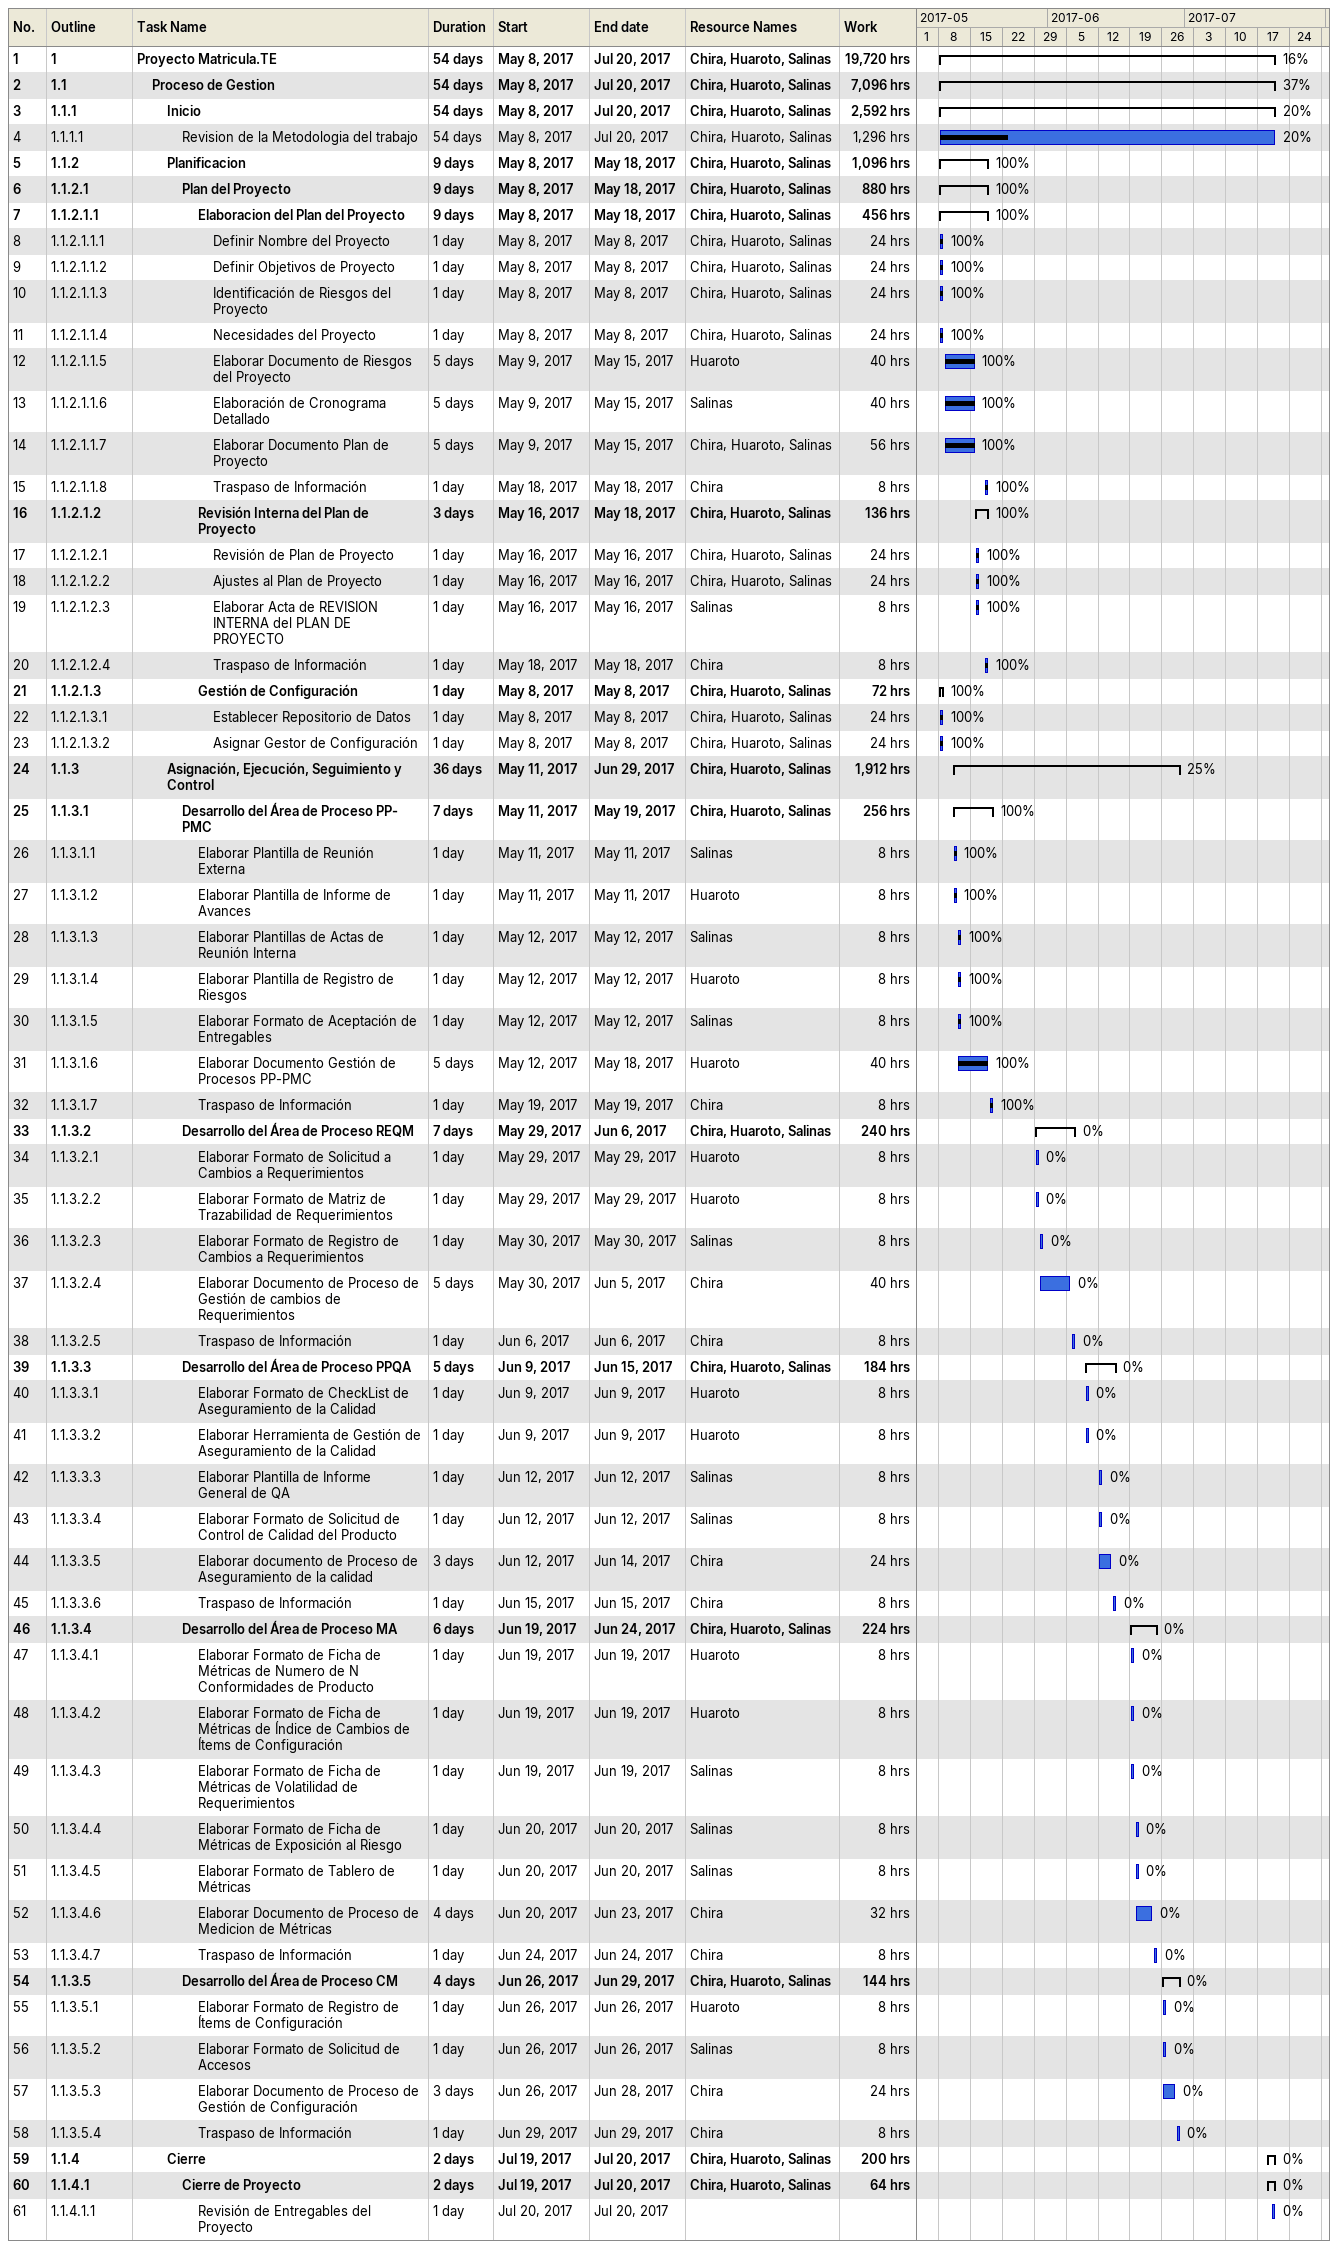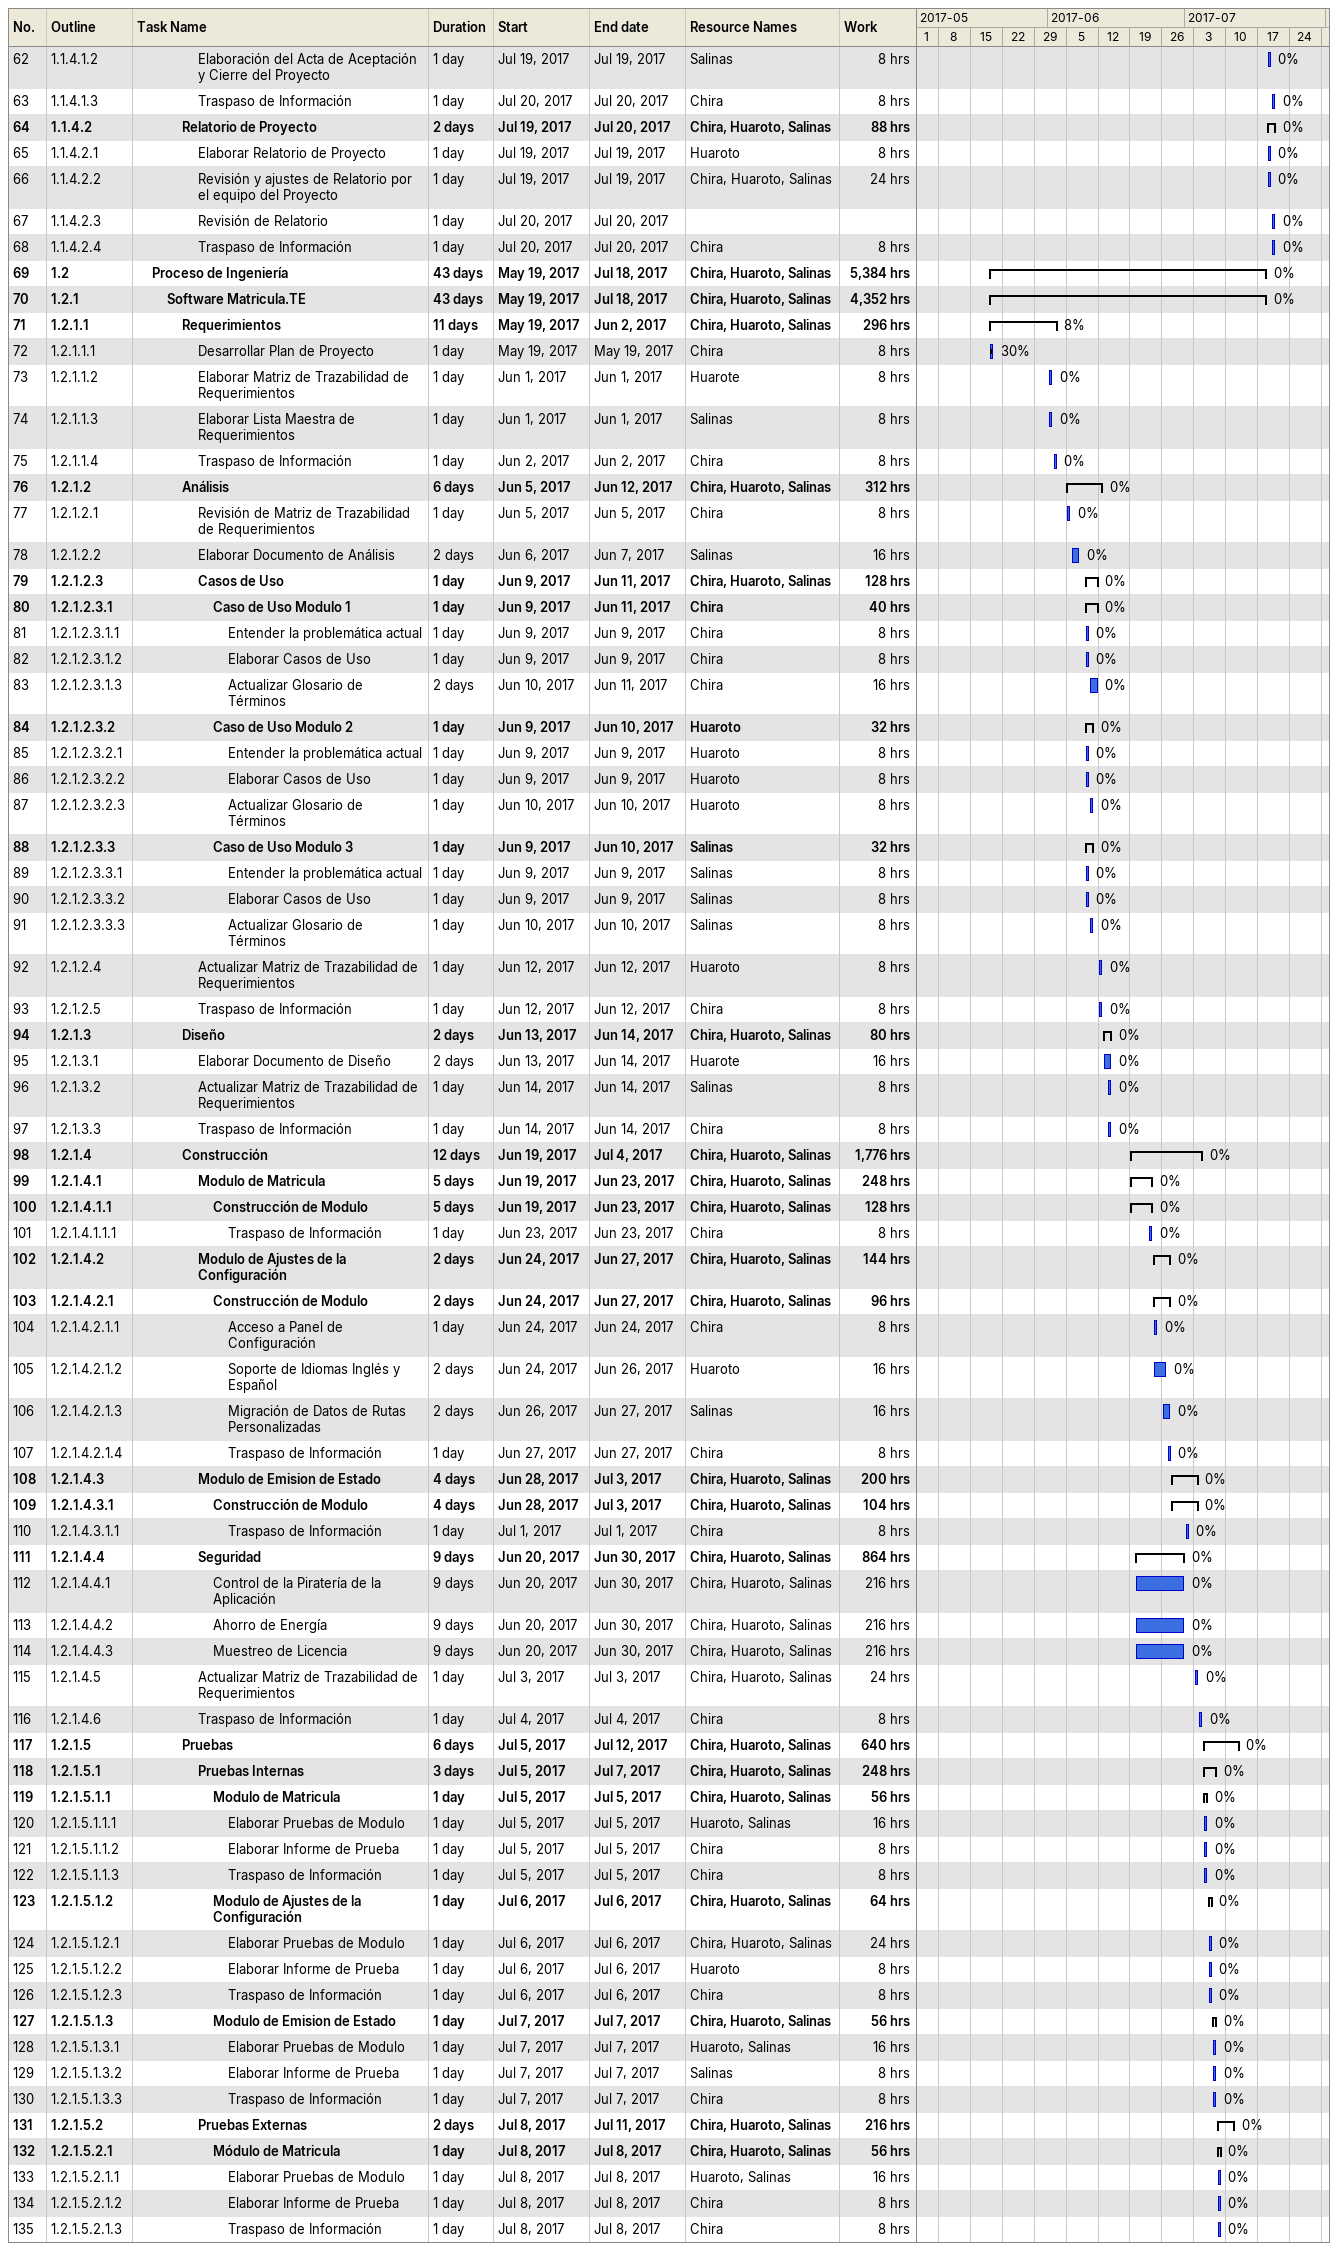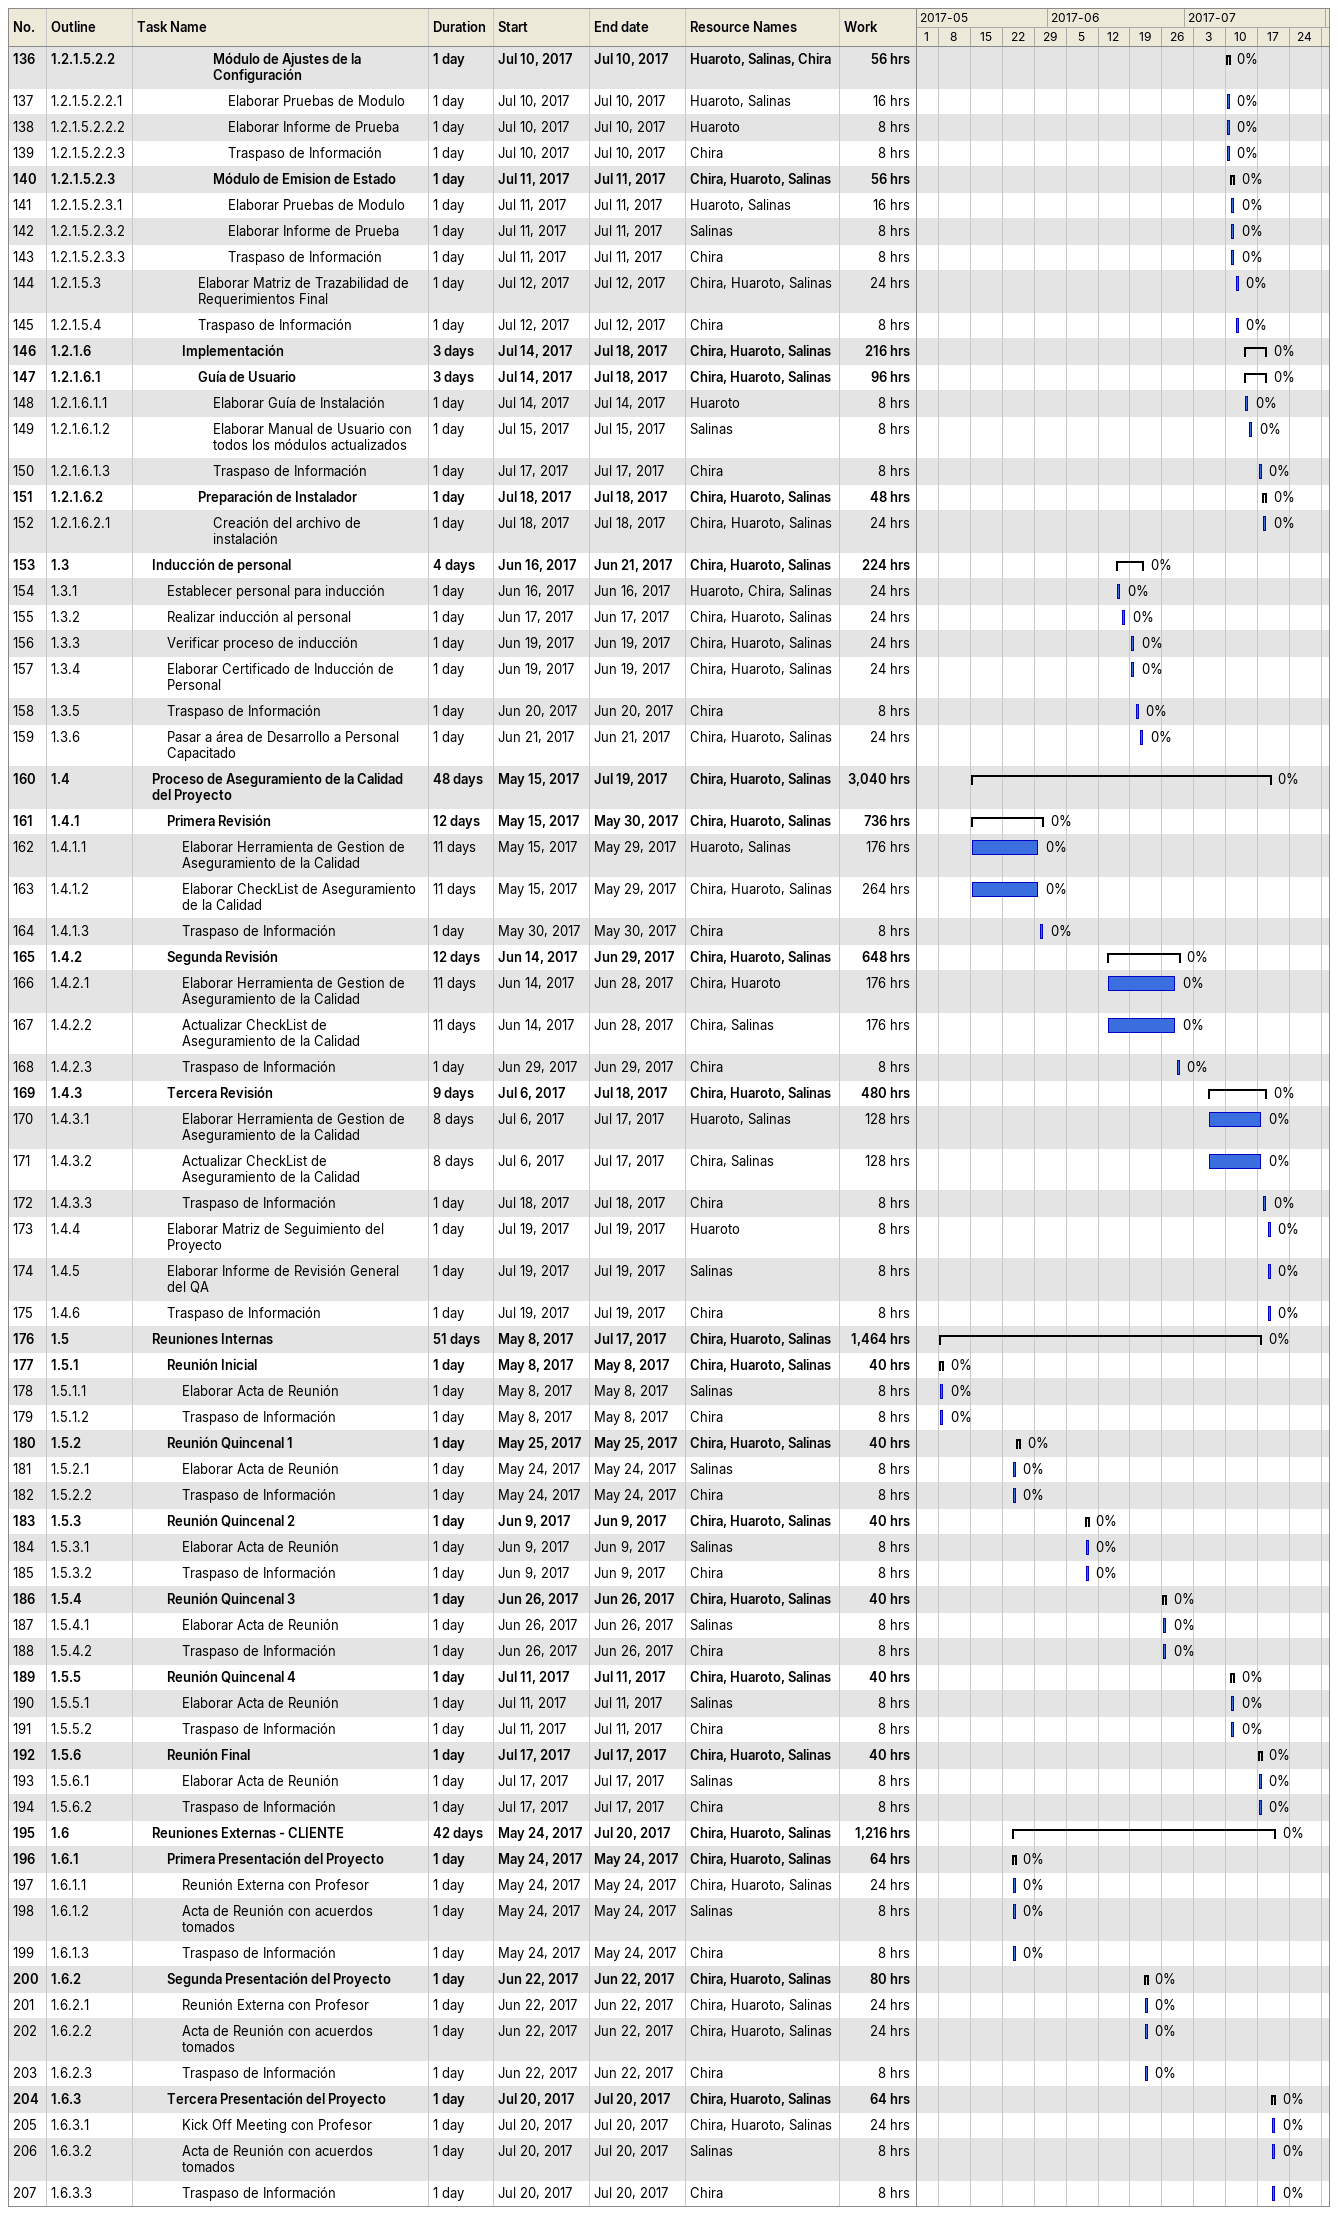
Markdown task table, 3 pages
| ID | WBS | Task | Duration | Start | Finish | Resources | % complete | Work (h) |
|---|---|---|---|---|---|---|---|---|
| 1 | 1 | **Proyecto Matricula.TE** | 54d | 2017-05-08 | 2017-07-20 | Chira, Huaroto, Salinas | 16 | 19720 |
| 2 | 1.1 | **Proceso de Gestion** | 54d | 2017-05-08 | 2017-07-20 | Chira, Huaroto, Salinas | 37 | 7096 |
| 3 | 1.1.1 | **Inicio** | 54d | 2017-05-08 | 2017-07-20 | Chira, Huaroto, Salinas | 20 | 2592 |
| 4 | 1.1.1.1 | Revision de la Metodologia del trabajo | 54d | 2017-05-08 | 2017-07-20 | Chira, Huaroto, Salinas | 20 | 1296 |
| 5 | 1.1.2 | **Planificacion** | 9d | 2017-05-08 | 2017-05-18 | Chira, Huaroto, Salinas | 100 | 1096 |
| 6 | 1.1.2.1 | **Plan del Proyecto** | 9d | 2017-05-08 | 2017-05-18 | Chira, Huaroto, Salinas | 100 | 880 |
| 7 | 1.1.2.1.1 | **Elaboracion del Plan del Proyecto** | 9d | 2017-05-08 | 2017-05-18 | Chira, Huaroto, Salinas | 100 | 456 |
| 8 | 1.1.2.1.1.1 | Definir Nombre del Proyecto | 1d | 2017-05-08 | 2017-05-08 | Chira, Huaroto, Salinas | 100 | 24 |
| 9 | 1.1.2.1.1.2 | Definir Objetivos de Proyecto | 1d | 2017-05-08 | 2017-05-08 | Chira, Huaroto, Salinas | 100 | 24 |
| 10 | 1.1.2.1.1.3 | Identificación de Riesgos del Proyecto | 1d | 2017-05-08 | 2017-05-08 | Chira, Huaroto, Salinas | 100 | 24 |
| 11 | 1.1.2.1.1.4 | Necesidades del Proyecto | 1d | 2017-05-08 | 2017-05-08 | Chira, Huaroto, Salinas | 100 | 24 |
| 12 | 1.1.2.1.1.5 | Elaborar Documento de Riesgos del Proyecto | 5d | 2017-05-09 | 2017-05-15 | Huaroto | 100 | 40 |
| 13 | 1.1.2.1.1.6 | Elaboración de Cronograma Detallado | 5d | 2017-05-09 | 2017-05-15 | Salinas | 100 | 40 |
| 14 | 1.1.2.1.1.7 | Elaborar Documento Plan de Proyecto | 5d | 2017-05-09 | 2017-05-15 | Chira, Huaroto, Salinas | 100 | 56 |
| 15 | 1.1.2.1.1.8 | Traspaso de Información | 1d | 2017-05-18 | 2017-05-18 | Chira | 100 | 8 |
| 16 | 1.1.2.1.2 | **Revisión Interna del Plan de Proyecto** | 3d | 2017-05-16 | 2017-05-18 | Chira, Huaroto, Salinas | 100 | 136 |
| 17 | 1.1.2.1.2.1 | Revisión de Plan de Proyecto | 1d | 2017-05-16 | 2017-05-16 | Chira, Huaroto, Salinas | 100 | 24 |
| 18 | 1.1.2.1.2.2 | Ajustes al Plan de Proyecto | 1d | 2017-05-16 | 2017-05-16 | Chira, Huaroto, Salinas | 100 | 24 |
| 19 | 1.1.2.1.2.3 | Elaborar Acta de REVISION INTERNA del PLAN DE PROYECTO | 1d | 2017-05-16 | 2017-05-16 | Salinas | 100 | 8 |
| 20 | 1.1.2.1.2.4 | Traspaso de Información | 1d | 2017-05-18 | 2017-05-18 | Chira | 100 | 8 |
| 21 | 1.1.2.1.3 | **Gestión de Configuración** | 1d | 2017-05-08 | 2017-05-08 | Chira, Huaroto, Salinas | 100 | 72 |
| 22 | 1.1.2.1.3.1 | Establecer Repositorio de Datos | 1d | 2017-05-08 | 2017-05-08 | Chira, Huaroto, Salinas | 100 | 24 |
| 23 | 1.1.2.1.3.2 | Asignar Gestor de Configuración | 1d | 2017-05-08 | 2017-05-08 | Chira, Huaroto, Salinas | 100 | 24 |
| 24 | 1.1.3 | **Asignación, Ejecución, Seguimiento y Control** | 36d | 2017-05-11 | 2017-06-29 | Chira, Huaroto, Salinas | 25 | 1912 |
| 25 | 1.1.3.1 | **Desarrollo del Área de Proceso PP- PMC** | 7d | 2017-05-11 | 2017-05-19 | Chira, Huaroto, Salinas | 100 | 256 |
| 26 | 1.1.3.1.1 | Elaborar Plantilla de Reunión Externa | 1d | 2017-05-11 | 2017-05-11 | Salinas | 100 | 8 |
| 27 | 1.1.3.1.2 | Elaborar Plantilla de Informe de Avances | 1d | 2017-05-11 | 2017-05-11 | Huaroto | 100 | 8 |
| 28 | 1.1.3.1.3 | Elaborar Plantillas de Actas de Reunión Interna | 1d | 2017-05-12 | 2017-05-12 | Salinas | 100 | 8 |
| 29 | 1.1.3.1.4 | Elaborar Plantilla de Registro de Riesgos | 1d | 2017-05-12 | 2017-05-12 | Huaroto | 100 | 8 |
| 30 | 1.1.3.1.5 | Elaborar Formato de Aceptación de Entregables | 1d | 2017-05-12 | 2017-05-12 | Salinas | 100 | 8 |
| 31 | 1.1.3.1.6 | Elaborar Documento Gestión de Procesos PP-PMC | 5d | 2017-05-12 | 2017-05-18 | Huaroto | 100 | 40 |
| 32 | 1.1.3.1.7 | Traspaso de Información | 1d | 2017-05-19 | 2017-05-19 | Chira | 100 | 8 |
| 33 | 1.1.3.2 | **Desarrollo del Área de Proceso REQM** | 7d | 2017-05-29 | 2017-06-06 | Chira, Huaroto, Salinas | 0 | 240 |
| 34 | 1.1.3.2.1 | Elaborar Formato de Solicitud a Cambios a Requerimientos | 1d | 2017-05-29 | 2017-05-29 | Huaroto | 0 | 8 |
| 35 | 1.1.3.2.2 | Elaborar Formato de Matriz de Trazabilidad de Requerimientos | 1d | 2017-05-29 | 2017-05-29 | Huaroto | 0 | 8 |
| 36 | 1.1.3.2.3 | Elaborar Formato de Registro de Cambios a Requerimientos | 1d | 2017-05-30 | 2017-05-30 | Salinas | 0 | 8 |
| 37 | 1.1.3.2.4 | Elaborar Documento de Proceso de Gestión de cambios de Requerimientos | 5d | 2017-05-30 | 2017-06-05 | Chira | 0 | 40 |
| 38 | 1.1.3.2.5 | Traspaso de Información | 1d | 2017-06-06 | 2017-06-06 | Chira | 0 | 8 |
| 39 | 1.1.3.3 | **Desarrollo del Área de Proceso PPQA** | 5d | 2017-06-09 | 2017-06-15 | Chira, Huaroto, Salinas | 0 | 184 |
| 40 | 1.1.3.3.1 | Elaborar Formato de CheckList de Aseguramiento de la Calidad | 1d | 2017-06-09 | 2017-06-09 | Huaroto | 0 | 8 |
| 41 | 1.1.3.3.2 | Elaborar Herramienta de Gestión de Aseguramiento de la Calidad | 1d | 2017-06-09 | 2017-06-09 | Huaroto | 0 | 8 |
| 42 | 1.1.3.3.3 | Elaborar Plantilla de Informe General de QA | 1d | 2017-06-12 | 2017-06-12 | Salinas | 0 | 8 |
| 43 | 1.1.3.3.4 | Elaborar Formato de Solicitud de Control de Calidad del Producto | 1d | 2017-06-12 | 2017-06-12 | Salinas | 0 | 8 |
| 44 | 1.1.3.3.5 | Elaborar documento de Proceso de Aseguramiento de la calidad | 3d | 2017-06-12 | 2017-06-14 | Chira | 0 | 24 |
| 45 | 1.1.3.3.6 | Traspaso de Información | 1d | 2017-06-15 | 2017-06-15 | Chira | 0 | 8 |
| 46 | 1.1.3.4 | **Desarrollo del Área de Proceso MA** | 6d | 2017-06-19 | 2017-06-24 | Chira, Huaroto, Salinas | 0 | 224 |
| 47 | 1.1.3.4.1 | Elaborar Formato de Ficha de Métricas de Numero de N Conformidades de Producto | 1d | 2017-06-19 | 2017-06-19 | Huaroto | 0 | 8 |
| 48 | 1.1.3.4.2 | Elaborar Formato de Ficha de Métricas de Índice de Cambios de Ítems de Configuración | 1d | 2017-06-19 | 2017-06-19 | Huaroto | 0 | 8 |
| 49 | 1.1.3.4.3 | Elaborar Formato de Ficha de Métricas de Volatilidad de Requerimientos | 1d | 2017-06-19 | 2017-06-19 | Salinas | 0 | 8 |
| 50 | 1.1.3.4.4 | Elaborar Formato de Ficha de Métricas de Exposición al Riesgo | 1d | 2017-06-20 | 2017-06-20 | Salinas | 0 | 8 |
| 51 | 1.1.3.4.5 | Elaborar Formato de Tablero de Métricas | 1d | 2017-06-20 | 2017-06-20 | Salinas | 0 | 8 |
| 52 | 1.1.3.4.6 | Elaborar Documento de Proceso de Medicion de Métricas | 4d | 2017-06-20 | 2017-06-23 | Chira | 0 | 32 |
| 53 | 1.1.3.4.7 | Traspaso de Información | 1d | 2017-06-24 | 2017-06-24 | Chira | 0 | 8 |
| 54 | 1.1.3.5 | **Desarrollo del Área de Proceso CM** | 4d | 2017-06-26 | 2017-06-29 | Chira, Huaroto, Salinas | 0 | 144 |
| 55 | 1.1.3.5.1 | Elaborar Formato de Registro de Ítems de Configuración | 1d | 2017-06-26 | 2017-06-26 | Huaroto | 0 | 8 |
| 56 | 1.1.3.5.2 | Elaborar Formato de Solicitud de Accesos | 1d | 2017-06-26 | 2017-06-26 | Salinas | 0 | 8 |
| 57 | 1.1.3.5.3 | Elaborar Documento de Proceso de Gestión de Configuración | 3d | 2017-06-26 | 2017-06-28 | Chira | 0 | 24 |
| 58 | 1.1.3.5.4 | Traspaso de Información | 1d | 2017-06-29 | 2017-06-29 | Chira | 0 | 8 |
| 59 | 1.1.4 | **Cierre** | 2d | 2017-07-19 | 2017-07-20 | Chira, Huaroto, Salinas | 0 | 200 |
| 60 | 1.1.4.1 | **Cierre de Proyecto** | 2d | 2017-07-19 | 2017-07-20 | Chira, Huaroto, Salinas | 0 | 64 |
| 61 | 1.1.4.1.1 | Revisión de Entregables del Proyecto | 1d | 2017-07-20 | 2017-07-20 |  | 0 |  |
| 62 | 1.1.4.1.2 | Elaboración del Acta de Aceptación y Cierre del Proyecto | 1d | 2017-07-19 | 2017-07-19 | Salinas | 0 | 8 |
| 63 | 1.1.4.1.3 | Traspaso de Información | 1d | 2017-07-20 | 2017-07-20 | Chira | 0 | 8 |
| 64 | 1.1.4.2 | **Relatorio de Proyecto** | 2d | 2017-07-19 | 2017-07-20 | Chira, Huaroto, Salinas | 0 | 88 |
| 65 | 1.1.4.2.1 | Elaborar Relatorio de Proyecto | 1d | 2017-07-19 | 2017-07-19 | Huaroto | 0 | 8 |
| 66 | 1.1.4.2.2 | Revisión y ajustes de Relatorio por el equipo del Proyecto | 1d | 2017-07-19 | 2017-07-19 | Chira, Huaroto, Salinas | 0 | 24 |
| 67 | 1.1.4.2.3 | Revisión de Relatorio | 1d | 2017-07-20 | 2017-07-20 |  | 0 |  |
| 68 | 1.1.4.2.4 | Traspaso de Información | 1d | 2017-07-20 | 2017-07-20 | Chira | 0 | 8 |
| 69 | 1.2 | **Proceso de Ingeniería** | 43d | 2017-05-19 | 2017-07-18 | Chira, Huaroto, Salinas | 0 | 5384 |
| 70 | 1.2.1 | **Software Matricula.TE** | 43d | 2017-05-19 | 2017-07-18 | Chira, Huaroto, Salinas | 0 | 4352 |
| 71 | 1.2.1.1 | **Requerimientos** | 11d | 2017-05-19 | 2017-06-02 | Chira, Huaroto, Salinas | 8 | 296 |
| 72 | 1.2.1.1.1 | Desarrollar Plan de Proyecto | 1d | 2017-05-19 | 2017-05-19 | Chira | 30 | 8 |
| 73 | 1.2.1.1.2 | Elaborar Matriz de Trazabilidad de Requerimientos | 1d | 2017-06-01 | 2017-06-01 | Huarote | 0 | 8 |
| 74 | 1.2.1.1.3 | Elaborar Lista Maestra de Requerimientos | 1d | 2017-06-01 | 2017-06-01 | Salinas | 0 | 8 |
| 75 | 1.2.1.1.4 | Traspaso de Información | 1d | 2017-06-02 | 2017-06-02 | Chira | 0 | 8 |
| 76 | 1.2.1.2 | **Análisis** | 6d | 2017-06-05 | 2017-06-12 | Chira, Huaroto, Salinas | 0 | 312 |
| 77 | 1.2.1.2.1 | Revisión de Matriz de Trazabilidad de Requerimientos | 1d | 2017-06-05 | 2017-06-05 | Chira | 0 | 8 |
| 78 | 1.2.1.2.2 | Elaborar Documento de Análisis | 2d | 2017-06-06 | 2017-06-07 | Salinas | 0 | 16 |
| 79 | 1.2.1.2.3 | **Casos de Uso** | 1d | 2017-06-09 | 2017-06-11 | Chira, Huaroto, Salinas | 0 | 128 |
| 80 | 1.2.1.2.3.1 | **Caso de Uso Modulo 1** | 1d | 2017-06-09 | 2017-06-11 | Chira | 0 | 40 |
| 81 | 1.2.1.2.3.1.1 | Entender la problemática actual | 1d | 2017-06-09 | 2017-06-09 | Chira | 0 | 8 |
| 82 | 1.2.1.2.3.1.2 | Elaborar Casos de Uso | 1d | 2017-06-09 | 2017-06-09 | Chira | 0 | 8 |
| 83 | 1.2.1.2.3.1.3 | Actualizar Glosario de Términos | 2d | 2017-06-10 | 2017-06-11 | Chira | 0 | 16 |
| 84 | 1.2.1.2.3.2 | **Caso de Uso Modulo 2** | 1d | 2017-06-09 | 2017-06-10 | Huaroto | 0 | 32 |
| 85 | 1.2.1.2.3.2.1 | Entender la problemática actual | 1d | 2017-06-09 | 2017-06-09 | Huaroto | 0 | 8 |
| 86 | 1.2.1.2.3.2.2 | Elaborar Casos de Uso | 1d | 2017-06-09 | 2017-06-09 | Huaroto | 0 | 8 |
| 87 | 1.2.1.2.3.2.3 | Actualizar Glosario de Términos | 1d | 2017-06-10 | 2017-06-10 | Huaroto | 0 | 8 |
| 88 | 1.2.1.2.3.3 | **Caso de Uso Modulo 3** | 1d | 2017-06-09 | 2017-06-10 | Salinas | 0 | 32 |
| 89 | 1.2.1.2.3.3.1 | Entender la problemática actual | 1d | 2017-06-09 | 2017-06-09 | Salinas | 0 | 8 |
| 90 | 1.2.1.2.3.3.2 | Elaborar Casos de Uso | 1d | 2017-06-09 | 2017-06-09 | Salinas | 0 | 8 |
| 91 | 1.2.1.2.3.3.3 | Actualizar Glosario de Términos | 1d | 2017-06-10 | 2017-06-10 | Salinas | 0 | 8 |
| 92 | 1.2.1.2.4 | Actualizar Matriz de Trazabilidad de Requerimientos | 1d | 2017-06-12 | 2017-06-12 | Huaroto | 0 | 8 |
| 93 | 1.2.1.2.5 | Traspaso de Información | 1d | 2017-06-12 | 2017-06-12 | Chira | 0 | 8 |
| 94 | 1.2.1.3 | **Diseño** | 2d | 2017-06-13 | 2017-06-14 | Chira, Huaroto, Salinas | 0 | 80 |
| 95 | 1.2.1.3.1 | Elaborar Documento de Diseño | 2d | 2017-06-13 | 2017-06-14 | Huarote | 0 | 16 |
| 96 | 1.2.1.3.2 | Actualizar Matriz de Trazabilidad de Requerimientos | 1d | 2017-06-14 | 2017-06-14 | Salinas | 0 | 8 |
| 97 | 1.2.1.3.3 | Traspaso de Información | 1d | 2017-06-14 | 2017-06-14 | Chira | 0 | 8 |
| 98 | 1.2.1.4 | **Construcción** | 12d | 2017-06-19 | 2017-07-04 | Chira, Huaroto, Salinas | 0 | 1776 |
| 99 | 1.2.1.4.1 | **Modulo de Matricula** | 5d | 2017-06-19 | 2017-06-23 | Chira, Huaroto, Salinas | 0 | 248 |
| 100 | 1.2.1.4.1.1 | **Construcción de Modulo** | 5d | 2017-06-19 | 2017-06-23 | Chira, Huaroto, Salinas | 0 | 128 |
| 101 | 1.2.1.4.1.1.1 | Traspaso de Información | 1d | 2017-06-23 | 2017-06-23 | Chira | 0 | 8 |
| 102 | 1.2.1.4.2 | **Modulo de Ajustes de la Configuración** | 2d | 2017-06-24 | 2017-06-27 | Chira, Huaroto, Salinas | 0 | 144 |
| 103 | 1.2.1.4.2.1 | **Construcción de Modulo** | 2d | 2017-06-24 | 2017-06-27 | Chira, Huaroto, Salinas | 0 | 96 |
| 104 | 1.2.1.4.2.1.1 | Acceso a Panel de Configuración | 1d | 2017-06-24 | 2017-06-24 | Chira | 0 | 8 |
| 105 | 1.2.1.4.2.1.2 | Soporte de Idiomas Inglés y Español | 2d | 2017-06-24 | 2017-06-26 | Huaroto | 0 | 16 |
| 106 | 1.2.1.4.2.1.3 | Migración de Datos de Rutas Personalizadas | 2d | 2017-06-26 | 2017-06-27 | Salinas | 0 | 16 |
| 107 | 1.2.1.4.2.1.4 | Traspaso de Información | 1d | 2017-06-27 | 2017-06-27 | Chira | 0 | 8 |
| 108 | 1.2.1.4.3 | **Modulo de Emision de Estado** | 4d | 2017-06-28 | 2017-07-03 | Chira, Huaroto, Salinas | 0 | 200 |
| 109 | 1.2.1.4.3.1 | **Construcción de Modulo** | 4d | 2017-06-28 | 2017-07-03 | Chira, Huaroto, Salinas | 0 | 104 |
| 110 | 1.2.1.4.3.1.1 | Traspaso de Información | 1d | 2017-07-01 | 2017-07-01 | Chira | 0 | 8 |
| 111 | 1.2.1.4.4 | **Seguridad** | 9d | 2017-06-20 | 2017-06-30 | Chira, Huaroto, Salinas | 0 | 864 |
| 112 | 1.2.1.4.4.1 | Control de la Piratería de la Aplicación | 9d | 2017-06-20 | 2017-06-30 | Chira, Huaroto, Salinas | 0 | 216 |
| 113 | 1.2.1.4.4.2 | Ahorro de Energía | 9d | 2017-06-20 | 2017-06-30 | Chira, Huaroto, Salinas | 0 | 216 |
| 114 | 1.2.1.4.4.3 | Muestreo de Licencia | 9d | 2017-06-20 | 2017-06-30 | Chira, Huaroto, Salinas | 0 | 216 |
| 115 | 1.2.1.4.5 | Actualizar Matriz de Trazabilidad de Requerimientos | 1d | 2017-07-03 | 2017-07-03 | Chira, Huaroto, Salinas | 0 | 24 |
| 116 | 1.2.1.4.6 | Traspaso de Información | 1d | 2017-07-04 | 2017-07-04 | Chira | 0 | 8 |
| 117 | 1.2.1.5 | **Pruebas** | 6d | 2017-07-05 | 2017-07-12 | Chira, Huaroto, Salinas | 0 | 640 |
| 118 | 1.2.1.5.1 | **Pruebas Internas** | 3d | 2017-07-05 | 2017-07-07 | Chira, Huaroto, Salinas | 0 | 248 |
| 119 | 1.2.1.5.1.1 | **Modulo de Matricula** | 1d | 2017-07-05 | 2017-07-05 | Chira, Huaroto, Salinas | 0 | 56 |
| 120 | 1.2.1.5.1.1.1 | Elaborar Pruebas de Modulo | 1d | 2017-07-05 | 2017-07-05 | Huaroto, Salinas | 0 | 16 |
| 121 | 1.2.1.5.1.1.2 | Elaborar Informe de Prueba | 1d | 2017-07-05 | 2017-07-05 | Chira | 0 | 8 |
| 122 | 1.2.1.5.1.1.3 | Traspaso de Información | 1d | 2017-07-05 | 2017-07-05 | Chira | 0 | 8 |
| 123 | 1.2.1.5.1.2 | **Modulo de Ajustes de la Configuración** | 1d | 2017-07-06 | 2017-07-06 | Chira, Huaroto, Salinas | 0 | 64 |
| 124 | 1.2.1.5.1.2.1 | Elaborar Pruebas de Modulo | 1d | 2017-07-06 | 2017-07-06 | Chira, Huaroto, Salinas | 0 | 24 |
| 125 | 1.2.1.5.1.2.2 | Elaborar Informe de Prueba | 1d | 2017-07-06 | 2017-07-06 | Huaroto | 0 | 8 |
| 126 | 1.2.1.5.1.2.3 | Traspaso de Información | 1d | 2017-07-06 | 2017-07-06 | Chira | 0 | 8 |
| 127 | 1.2.1.5.1.3 | **Modulo de Emision de Estado** | 1d | 2017-07-07 | 2017-07-07 | Chira, Huaroto, Salinas | 0 | 56 |
| 128 | 1.2.1.5.1.3.1 | Elaborar Pruebas de Modulo | 1d | 2017-07-07 | 2017-07-07 | Huaroto, Salinas | 0 | 16 |
| 129 | 1.2.1.5.1.3.2 | Elaborar Informe de Prueba | 1d | 2017-07-07 | 2017-07-07 | Salinas | 0 | 8 |
| 130 | 1.2.1.5.1.3.3 | Traspaso de Información | 1d | 2017-07-07 | 2017-07-07 | Chira | 0 | 8 |
| 131 | 1.2.1.5.2 | **Pruebas Externas** | 2d | 2017-07-08 | 2017-07-11 | Chira, Huaroto, Salinas | 0 | 216 |
| 132 | 1.2.1.5.2.1 | **Módulo de Matricula** | 1d | 2017-07-08 | 2017-07-08 | Chira, Huaroto, Salinas | 0 | 56 |
| 133 | 1.2.1.5.2.1.1 | Elaborar Pruebas de Modulo | 1d | 2017-07-08 | 2017-07-08 | Huaroto, Salinas | 0 | 16 |
| 134 | 1.2.1.5.2.1.2 | Elaborar Informe de Prueba | 1d | 2017-07-08 | 2017-07-08 | Chira | 0 | 8 |
| 135 | 1.2.1.5.2.1.3 | Traspaso de Información | 1d | 2017-07-08 | 2017-07-08 | Chira | 0 | 8 |
| 136 | 1.2.1.5.2.2 | **Módulo de Ajustes de la Configuración** | 1d | 2017-07-10 | 2017-07-10 | Huaroto, Salinas, Chira | 0 | 56 |
| 137 | 1.2.1.5.2.2.1 | Elaborar Pruebas de Modulo | 1d | 2017-07-10 | 2017-07-10 | Huaroto, Salinas | 0 | 16 |
| 138 | 1.2.1.5.2.2.2 | Elaborar Informe de Prueba | 1d | 2017-07-10 | 2017-07-10 | Huaroto | 0 | 8 |
| 139 | 1.2.1.5.2.2.3 | Traspaso de Información | 1d | 2017-07-10 | 2017-07-10 | Chira | 0 | 8 |
| 140 | 1.2.1.5.2.3 | **Módulo de Emision de Estado** | 1d | 2017-07-11 | 2017-07-11 | Chira, Huaroto, Salinas | 0 | 56 |
| 141 | 1.2.1.5.2.3.1 | Elaborar Pruebas de Modulo | 1d | 2017-07-11 | 2017-07-11 | Huaroto, Salinas | 0 | 16 |
| 142 | 1.2.1.5.2.3.2 | Elaborar Informe de Prueba | 1d | 2017-07-11 | 2017-07-11 | Salinas | 0 | 8 |
| 143 | 1.2.1.5.2.3.3 | Traspaso de Información | 1d | 2017-07-11 | 2017-07-11 | Chira | 0 | 8 |
| 144 | 1.2.1.5.3 | Elaborar Matriz de Trazabilidad de Requerimientos Final | 1d | 2017-07-12 | 2017-07-12 | Chira, Huaroto, Salinas | 0 | 24 |
| 145 | 1.2.1.5.4 | Traspaso de Información | 1d | 2017-07-12 | 2017-07-12 | Chira | 0 | 8 |
| 146 | 1.2.1.6 | **Implementación** | 3d | 2017-07-14 | 2017-07-18 | Chira, Huaroto, Salinas | 0 | 216 |
| 147 | 1.2.1.6.1 | **Guía de Usuario** | 3d | 2017-07-14 | 2017-07-18 | Chira, Huaroto, Salinas | 0 | 96 |
| 148 | 1.2.1.6.1.1 | Elaborar Guía de Instalación | 1d | 2017-07-14 | 2017-07-14 | Huaroto | 0 | 8 |
| 149 | 1.2.1.6.1.2 | Elaborar Manual de Usuario con todos los módulos actualizados | 1d | 2017-07-15 | 2017-07-15 | Salinas | 0 | 8 |
| 150 | 1.2.1.6.1.3 | Traspaso de Información | 1d | 2017-07-17 | 2017-07-17 | Chira | 0 | 8 |
| 151 | 1.2.1.6.2 | **Preparación de Instalador** | 1d | 2017-07-18 | 2017-07-18 | Chira, Huaroto, Salinas | 0 | 48 |
| 152 | 1.2.1.6.2.1 | Creación del archivo de instalación | 1d | 2017-07-18 | 2017-07-18 | Chira, Huaroto, Salinas | 0 | 24 |
| 153 | 1.3 | **Inducción de personal** | 4d | 2017-06-16 | 2017-06-21 | Chira, Huaroto, Salinas | 0 | 224 |
| 154 | 1.3.1 | Establecer personal para inducción | 1d | 2017-06-16 | 2017-06-16 | Huaroto, Chira, Salinas | 0 | 24 |
| 155 | 1.3.2 | Realizar inducción al personal | 1d | 2017-06-17 | 2017-06-17 | Chira, Huaroto, Salinas | 0 | 24 |
| 156 | 1.3.3 | Verificar proceso de inducción | 1d | 2017-06-19 | 2017-06-19 | Chira, Huaroto, Salinas | 0 | 24 |
| 157 | 1.3.4 | Elaborar Certificado de Inducción de Personal | 1d | 2017-06-19 | 2017-06-19 | Chira, Huaroto, Salinas | 0 | 24 |
| 158 | 1.3.5 | Traspaso de Información | 1d | 2017-06-20 | 2017-06-20 | Chira | 0 | 8 |
| 159 | 1.3.6 | Pasar a área de Desarrollo a Personal Capacitado | 1d | 2017-06-21 | 2017-06-21 | Chira, Huaroto, Salinas | 0 | 24 |
| 160 | 1.4 | **Proceso de Aseguramiento de la Calidad del Proyecto** | 48d | 2017-05-15 | 2017-07-19 | Chira, Huaroto, Salinas | 0 | 3040 |
| 161 | 1.4.1 | **Primera Revisión** | 12d | 2017-05-15 | 2017-05-30 | Chira, Huaroto, Salinas | 0 | 736 |
| 162 | 1.4.1.1 | Elaborar Herramienta de Gestion de Aseguramiento de la Calidad | 11d | 2017-05-15 | 2017-05-29 | Huaroto, Salinas | 0 | 176 |
| 163 | 1.4.1.2 | Elaborar CheckList de Aseguramiento de la Calidad | 11d | 2017-05-15 | 2017-05-29 | Chira, Huaroto, Salinas | 0 | 264 |
| 164 | 1.4.1.3 | Traspaso de Información | 1d | 2017-05-30 | 2017-05-30 | Chira | 0 | 8 |
| 165 | 1.4.2 | **Segunda Revisión** | 12d | 2017-06-14 | 2017-06-29 | Chira, Huaroto, Salinas | 0 | 648 |
| 166 | 1.4.2.1 | Elaborar Herramienta de Gestion de Aseguramiento de la Calidad | 11d | 2017-06-14 | 2017-06-28 | Chira, Huaroto | 0 | 176 |
| 167 | 1.4.2.2 | Actualizar CheckList de Aseguramiento de la Calidad | 11d | 2017-06-14 | 2017-06-28 | Chira, Salinas | 0 | 176 |
| 168 | 1.4.2.3 | Traspaso de Información | 1d | 2017-06-29 | 2017-06-29 | Chira | 0 | 8 |
| 169 | 1.4.3 | **Tercera Revisión** | 9d | 2017-07-06 | 2017-07-18 | Chira, Huaroto, Salinas | 0 | 480 |
| 170 | 1.4.3.1 | Elaborar Herramienta de Gestion de Aseguramiento de la Calidad | 8d | 2017-07-06 | 2017-07-17 | Huaroto, Salinas | 0 | 128 |
| 171 | 1.4.3.2 | Actualizar CheckList de Aseguramiento de la Calidad | 8d | 2017-07-06 | 2017-07-17 | Chira, Salinas | 0 | 128 |
| 172 | 1.4.3.3 | Traspaso de Información | 1d | 2017-07-18 | 2017-07-18 | Chira | 0 | 8 |
| 173 | 1.4.4 | Elaborar Matriz de Seguimiento del Proyecto | 1d | 2017-07-19 | 2017-07-19 | Huaroto | 0 | 8 |
| 174 | 1.4.5 | Elaborar Informe de Revisión General del QA | 1d | 2017-07-19 | 2017-07-19 | Salinas | 0 | 8 |
| 175 | 1.4.6 | Traspaso de Información | 1d | 2017-07-19 | 2017-07-19 | Chira | 0 | 8 |
| 176 | 1.5 | **Reuniones Internas** | 51d | 2017-05-08 | 2017-07-17 | Chira, Huaroto, Salinas | 0 | 1464 |
| 177 | 1.5.1 | **Reunión Inicial** | 1d | 2017-05-08 | 2017-05-08 | Chira, Huaroto, Salinas | 0 | 40 |
| 178 | 1.5.1.1 | Elaborar Acta de Reunión | 1d | 2017-05-08 | 2017-05-08 | Salinas | 0 | 8 |
| 179 | 1.5.1.2 | Traspaso de Información | 1d | 2017-05-08 | 2017-05-08 | Chira | 0 | 8 |
| 180 | 1.5.2 | **Reunión Quincenal 1** | 1d | 2017-05-25 | 2017-05-25 | Chira, Huaroto, Salinas | 0 | 40 |
| 181 | 1.5.2.1 | Elaborar Acta de Reunión | 1d | 2017-05-24 | 2017-05-24 | Salinas | 0 | 8 |
| 182 | 1.5.2.2 | Traspaso de Información | 1d | 2017-05-24 | 2017-05-24 | Chira | 0 | 8 |
| 183 | 1.5.3 | **Reunión Quincenal 2** | 1d | 2017-06-09 | 2017-06-09 | Chira, Huaroto, Salinas | 0 | 40 |
| 184 | 1.5.3.1 | Elaborar Acta de Reunión | 1d | 2017-06-09 | 2017-06-09 | Salinas | 0 | 8 |
| 185 | 1.5.3.2 | Traspaso de Información | 1d | 2017-06-09 | 2017-06-09 | Chira | 0 | 8 |
| 186 | 1.5.4 | **Reunión Quincenal 3** | 1d | 2017-06-26 | 2017-06-26 | Chira, Huaroto, Salinas | 0 | 40 |
| 187 | 1.5.4.1 | Elaborar Acta de Reunión | 1d | 2017-06-26 | 2017-06-26 | Salinas | 0 | 8 |
| 188 | 1.5.4.2 | Traspaso de Información | 1d | 2017-06-26 | 2017-06-26 | Chira | 0 | 8 |
| 189 | 1.5.5 | **Reunión Quincenal 4** | 1d | 2017-07-11 | 2017-07-11 | Chira, Huaroto, Salinas | 0 | 40 |
| 190 | 1.5.5.1 | Elaborar Acta de Reunión | 1d | 2017-07-11 | 2017-07-11 | Salinas | 0 | 8 |
| 191 | 1.5.5.2 | Traspaso de Información | 1d | 2017-07-11 | 2017-07-11 | Chira | 0 | 8 |
| 192 | 1.5.6 | **Reunión Final** | 1d | 2017-07-17 | 2017-07-17 | Chira, Huaroto, Salinas | 0 | 40 |
| 193 | 1.5.6.1 | Elaborar Acta de Reunión | 1d | 2017-07-17 | 2017-07-17 | Salinas | 0 | 8 |
| 194 | 1.5.6.2 | Traspaso de Información | 1d | 2017-07-17 | 2017-07-17 | Chira | 0 | 8 |
| 195 | 1.6 | **Reuniones Externas - CLIENTE** | 42d | 2017-05-24 | 2017-07-20 | Chira, Huaroto, Salinas | 0 | 1216 |
| 196 | 1.6.1 | **Primera Presentación del Proyecto** | 1d | 2017-05-24 | 2017-05-24 | Chira, Huaroto, Salinas | 0 | 64 |
| 197 | 1.6.1.1 | Reunión Externa con Profesor | 1d | 2017-05-24 | 2017-05-24 | Chira, Huaroto, Salinas | 0 | 24 |
| 198 | 1.6.1.2 | Acta de Reunión con acuerdos tomados | 1d | 2017-05-24 | 2017-05-24 | Salinas | 0 | 8 |
| 199 | 1.6.1.3 | Traspaso de Información | 1d | 2017-05-24 | 2017-05-24 | Chira | 0 | 8 |
| 200 | 1.6.2 | **Segunda Presentación del Proyecto** | 1d | 2017-06-22 | 2017-06-22 | Chira, Huaroto, Salinas | 0 | 80 |
| 201 | 1.6.2.1 | Reunión Externa con Profesor | 1d | 2017-06-22 | 2017-06-22 | Chira, Huaroto, Salinas | 0 | 24 |
| 202 | 1.6.2.2 | Acta de Reunión con acuerdos tomados | 1d | 2017-06-22 | 2017-06-22 | Chira, Huaroto, Salinas | 0 | 24 |
| 203 | 1.6.2.3 | Traspaso de Información | 1d | 2017-06-22 | 2017-06-22 | Chira | 0 | 8 |
| 204 | 1.6.3 | **Tercera Presentación del Proyecto** | 1d | 2017-07-20 | 2017-07-20 | Chira, Huaroto, Salinas | 0 | 64 |
| 205 | 1.6.3.1 | Kick Off Meeting con Profesor | 1d | 2017-07-20 | 2017-07-20 | Chira, Huaroto, Salinas | 0 | 24 |
| 206 | 1.6.3.2 | Acta de Reunión con acuerdos tomados | 1d | 2017-07-20 | 2017-07-20 | Salinas | 0 | 8 |
| 207 | 1.6.3.3 | Traspaso de Información | 1d | 2017-07-20 | 2017-07-20 | Chira | 0 | 8 |
